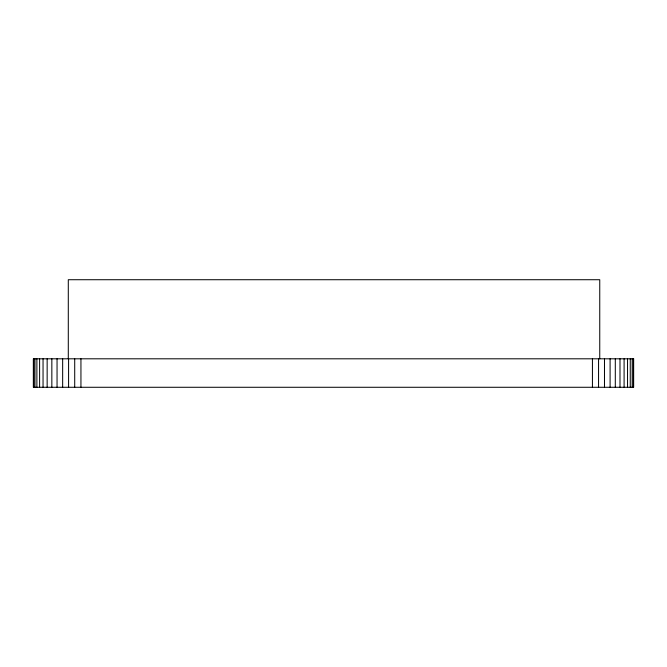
<?xml version="1.0" encoding="UTF-8"?>
<svg xmlns="http://www.w3.org/2000/svg" width="667" height="667" viewBox="0 0 667 667"><rect width="100%" height="100%" fill="white"/><g stroke="black" fill="none" stroke-linecap="round" stroke-linejoin="round"><path stroke-width="1" d="M633.342 358.804L633.342 387.277M632.199 358.804L632.199 387.277M630.257 358.804L630.257 387.277M627.539 358.804L627.539 387.277M624.095 358.804L624.095 387.277M619.993 358.804L619.993 387.277M615.299 358.804L615.299 387.277M610.097 358.804L610.097 387.277M604.485 358.804L604.485 387.277M599.75 358.804L599.75 279.723L68.292 279.723L68.292 358.804M598.557 358.804L598.557 387.277M592.429 358.804L592.429 387.277M80.94 358.804L80.94 387.277M74.712 358.804L74.712 387.277M68.584 358.804L68.584 387.277M62.656 358.804L62.656 387.277M57.045 358.804L57.045 387.277M51.843 358.804L51.843 387.277M47.149 358.804L47.149 387.277M43.047 358.804L43.047 387.277M39.603 358.804L39.603 387.277M36.885 358.804L36.885 387.277M34.942 358.804L34.942 387.277M33.8 358.804L33.8 387.277M33.492 358.804L33.492 387.277M633.65 358.804L33.35 358.804L33.35 387.277L633.65 387.277L633.65 358.804"/></g></svg>
